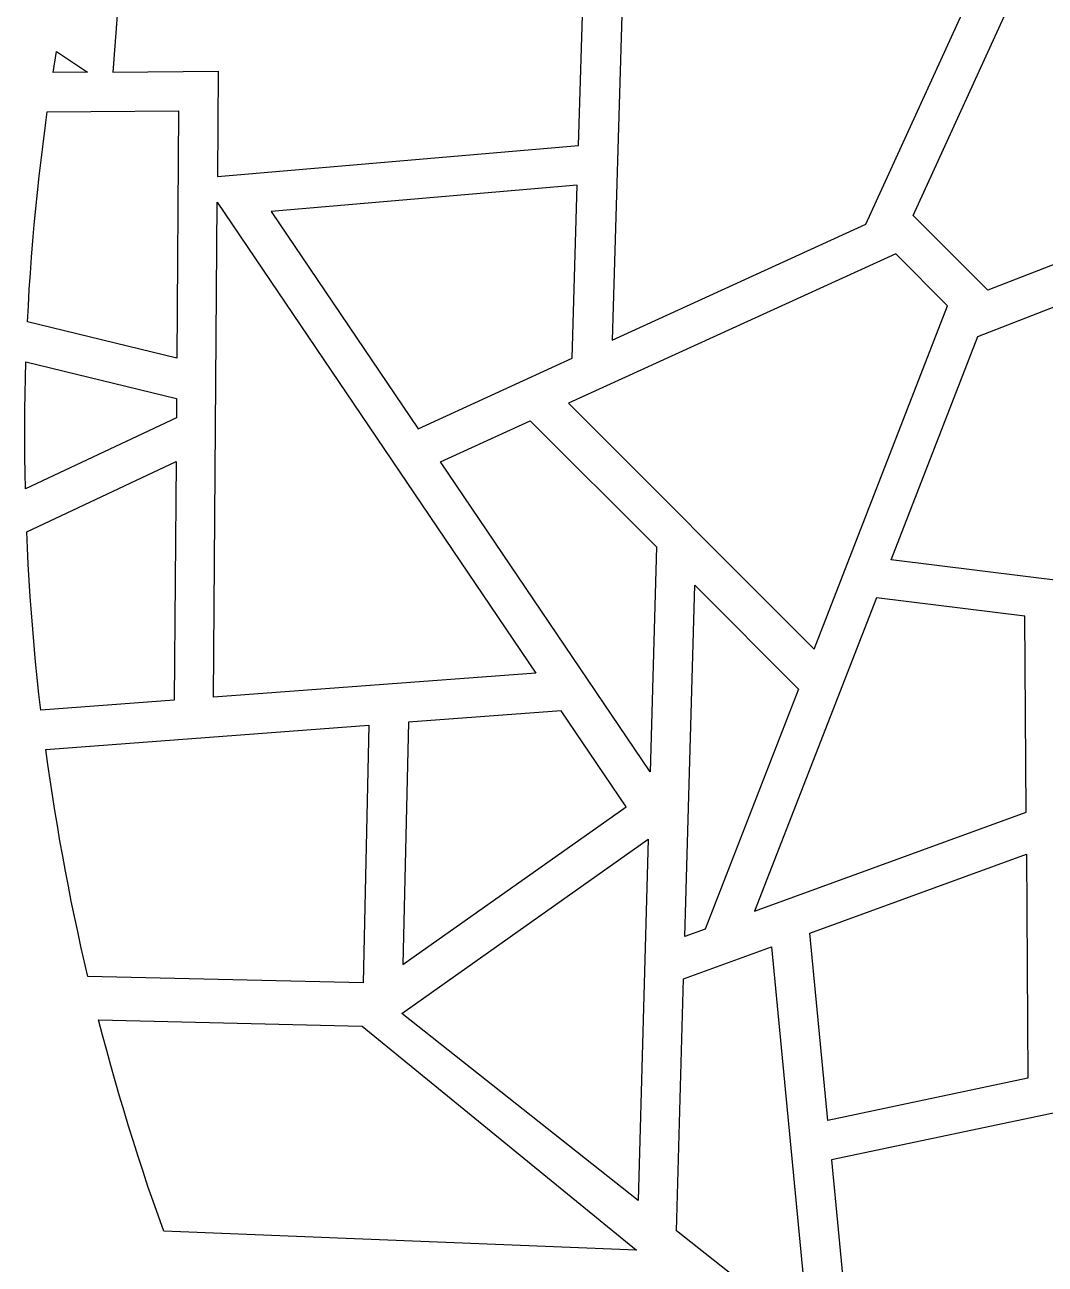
# Model space of a CAD drawing. Header units: centimetres. Extents: x 15.4 to 27, y -5.3 to 6.3.
# Drawn here: x 15.472 to 17.964, y -1.495 to 1.531 of the extents above; entities that cross this region are included whole.
import ezdxf

# ---------------------------------------------------------------- set-up
doc = ezdxf.new("R2010")
doc.units = ezdxf.units.CM
doc.header["$MEASUREMENT"] = 0
doc.layers.add('layer 1', color=7, linetype='Continuous')

msp = doc.modelspace()

# ---------------------------------------------------------------- linework, layer by layer
at = {"layer": 'layer 1', "color": 250}
for points, knots in [([(16.82368, 1.23665), (16.82368, 1.23665), (15.94226, 1.16071), (15.94226, 1.16071), (15.94226, 1.16071), (15.94226, 1.16071), (15.94421, 1.41781), (15.94421, 1.41781), (15.94421, 1.41781), (15.94421, 1.41781), (15.68711, 1.41586), (15.68711, 1.41586), (15.68711, 1.41586), (15.68711, 1.41586), (15.71885, 1.83386), (15.71885, 1.83386), (15.71885, 1.83386), (15.71885, 1.83386), (16.83588, 1.63463), (16.83588, 1.63463), (16.83588, 1.63463), (16.83588, 1.63463), (16.82368, 1.23665), (16.82368, 1.23665)], [0, 0, 0, 0, 0.1428571, 0.1428571, 0.1428571, 0.1428571, 0.2857143, 0.2857143, 0.2857143, 0.2857143, 0.4285714, 0.4285714, 0.4285714, 0.4285714, 0.5714286, 0.5714286, 0.5714286, 0.5714286, 0.7142857, 0.7142857, 0.7142857, 0.7142857, 1, 1, 1, 1]), ([(17.64088, 1.06525), (17.64088, 1.06525), (17.82327, 0.8831), (17.82327, 0.8831), (17.82327, 0.8831), (17.82327, 0.8831), (18.56307, 1.17072), (18.56307, 1.17072), (18.56307, 1.17072), (18.56307, 1.17072), (17.96317, 1.77087), (17.96317, 1.77087), (17.96317, 1.77087), (17.96317, 1.77087), (17.64088, 1.06525), (17.64088, 1.06525)], [0, 0, 0, 0, 0.2, 0.2, 0.2, 0.2, 0.4, 0.4, 0.4, 0.4, 0.6, 0.6, 0.6, 0.6, 1, 1, 1, 1]), ([(17.52563, 1.04449), (17.52563, 1.04449), (16.90596, 0.76151), (16.90596, 0.76151), (16.90596, 0.76151), (16.90596, 0.76151), (16.93184, 1.63805), (16.93184, 1.63805), (16.93184, 1.63805), (16.93184, 1.63805), (17.80886, 1.66417), (17.80886, 1.66417), (17.80886, 1.66417), (17.80886, 1.66417), (17.52563, 1.04449), (17.52563, 1.04449)], [0, 0, 0, 0, 0.2, 0.2, 0.2, 0.2, 0.4, 0.4, 0.4, 0.4, 0.6, 0.6, 0.6, 0.6, 1, 1, 1, 1]), ([(15.54941, 1.46616), (15.54941, 1.46616), (15.54086, 1.41464), (15.54086, 1.41464), (15.54086, 1.41464), (15.54086, 1.41464), (15.62461, 1.41537), (15.62461, 1.41537), (15.62461, 1.41537), (15.62461, 1.41537), (15.54941, 1.4664), (15.54941, 1.4664), (15.54941, 1.4664), (15.54941, 1.4664), (15.54941, 1.46616), (15.54941, 1.46616)], [0, 0, 0, 0, 0.2, 0.2, 0.2, 0.2, 0.4, 0.4, 0.4, 0.4, 0.6, 0.6, 0.6, 0.6, 1, 1, 1, 1]), ([(15.5267, 1.31844), (15.5267, 1.31844), (15.52157, 1.27937), (15.52157, 1.27937), (15.52157, 1.27937), (15.52157, 1.27937), (15.51644, 1.23982), (15.51644, 1.23982), (15.51644, 1.23982), (15.51644, 1.23982), (15.51156, 1.20075), (15.51156, 1.20075), (15.51156, 1.20075), (15.51156, 1.20075), (15.50717, 1.16145), (15.50717, 1.16145), (15.50717, 1.16145), (15.50717, 1.16145), (15.50277, 1.12189), (15.50277, 1.12189), (15.50277, 1.12189), (15.50277, 1.12189), (15.49862, 1.08258), (15.49862, 1.08258), (15.49862, 1.08258), (15.49862, 1.08258), (15.49496, 1.04303), (15.49496, 1.04303), (15.49496, 1.04303), (15.49496, 1.04303), (15.49178, 1.00372), (15.49178, 1.00372), (15.49178, 1.00372), (15.49178, 1.00372), (15.48837, 0.96392), (15.48837, 0.96392), (15.48837, 0.96392), (15.48837, 0.96392), (15.48544, 0.92461), (15.48544, 0.92461), (15.48544, 0.92461), (15.48544, 0.92461), (15.48275, 0.88506), (15.48275, 0.88506), (15.48275, 0.88506), (15.48275, 0.88506), (15.48055, 0.8455), (15.48055, 0.8455), (15.48055, 0.8455), (15.48055, 0.8455), (15.47835, 0.80595), (15.47835, 0.80595), (15.47835, 0.80595), (15.47835, 0.80595), (15.84313, 0.71756), (15.84313, 0.71756), (15.84313, 0.71756), (15.84313, 0.71756), (15.84728, 1.32088), (15.84728, 1.32088), (15.84728, 1.32088), (15.84728, 1.32088), (15.5267, 1.31844), (15.5267, 1.31844)], [0, 0, 0, 0, 0.0588235, 0.0588235, 0.0588235, 0.0588235, 0.1176471, 0.1176471, 0.1176471, 0.1176471, 0.1764706, 0.1764706, 0.1764706, 0.1764706, 0.2352941, 0.2352941, 0.2352941, 0.2352941, 0.2941176, 0.2941176, 0.2941176, 0.2941176, 0.3529412, 0.3529412, 0.3529412, 0.3529412, 0.4117647, 0.4117647, 0.4117647, 0.4117647, 0.4705882, 0.4705882, 0.4705882, 0.4705882, 0.5294118, 0.5294118, 0.5294118, 0.5294118, 0.5882353, 0.5882353, 0.5882353, 0.5882353, 0.6470588, 0.6470588, 0.6470588, 0.6470588, 0.7058824, 0.7058824, 0.7058824, 0.7058824, 0.7647059, 0.7647059, 0.7647059, 0.7647059, 0.8235294, 0.8235294, 0.8235294, 0.8235294, 0.8823529, 0.8823529, 0.8823529, 0.8823529, 1, 1, 1, 1]), ([(16.07313, 1.07526), (16.07313, 1.07526), (16.82075, 1.13996), (16.82075, 1.13996), (16.82075, 1.13996), (16.82075, 1.13996), (16.80829, 0.71707), (16.80829, 0.71707), (16.80829, 0.71707), (16.80829, 0.71707), (16.43204, 0.54519), (16.43204, 0.54519), (16.43204, 0.54519), (16.43204, 0.54519), (16.07313, 1.07526), (16.07313, 1.07526)], [0, 0, 0, 0, 0.2, 0.2, 0.2, 0.2, 0.4, 0.4, 0.4, 0.4, 0.6, 0.6, 0.6, 0.6, 1, 1, 1, 1]), ([(16.71966, -0.05203), (16.71966, -0.05203), (15.94177, 1.09796), (15.94177, 1.09796), (15.94177, 1.09796), (15.94177, 1.09796), (15.93298, -0.11063), (15.93298, -0.11063), (15.93298, -0.11063), (15.93298, -0.11063), (16.71966, -0.05203), (16.71966, -0.05203)], [0, 0, 0, 0, 0.25, 0.25, 0.25, 0.25, 0.5, 0.5, 0.5, 0.5, 1, 1, 1, 1]), ([(17.59839, 0.97198), (17.59839, 0.97198), (17.72511, 0.84477), (17.72511, 0.84477), (17.72511, 0.84477), (17.72511, 0.84477), (17.3994, 0.00706), (17.3994, 0.00706), (17.3994, 0.00706), (17.3994, 0.00706), (16.79926, 0.6072), (16.79926, 0.6072), (16.79926, 0.6072), (16.79926, 0.6072), (17.59839, 0.97198), (17.59839, 0.97198)], [0, 0, 0, 0, 0.2, 0.2, 0.2, 0.2, 0.4, 0.4, 0.4, 0.4, 0.6, 0.6, 0.6, 0.6, 1, 1, 1, 1]), ([(17.58716, 0.22485), (17.58716, 0.22485), (18.4532, 0.11717), (18.4532, 0.11717), (18.4532, 0.11717), (18.4532, 0.11717), (18.34528, 0.98272), (18.34528, 0.98272), (18.34528, 0.98272), (18.34528, 0.98272), (17.79934, 0.77055), (17.79934, 0.77055), (17.79934, 0.77055), (17.79934, 0.77055), (17.58716, 0.22485), (17.58716, 0.22485)], [0, 0, 0, 0, 0.2, 0.2, 0.2, 0.2, 0.4, 0.4, 0.4, 0.4, 0.6, 0.6, 0.6, 0.6, 1, 1, 1, 1]), ([(15.47469, 0.70804), (15.47469, 0.70804), (15.47347, 0.66946), (15.47347, 0.66946), (15.47347, 0.66946), (15.47347, 0.66946), (15.47274, 0.63064), (15.47274, 0.63064), (15.47274, 0.63064), (15.47274, 0.63064), (15.47201, 0.59206), (15.47201, 0.59206), (15.47201, 0.59206), (15.47201, 0.59206), (15.47176, 0.55324), (15.47176, 0.55324), (15.47176, 0.55324), (15.47176, 0.55324), (15.47176, 0.51467), (15.47176, 0.51467), (15.47176, 0.51467), (15.47176, 0.51467), (15.47201, 0.47584), (15.47201, 0.47584), (15.47201, 0.47584), (15.47201, 0.47584), (15.4725, 0.43727), (15.4725, 0.43727), (15.4725, 0.43727), (15.4725, 0.43727), (15.47323, 0.39869), (15.47323, 0.39869), (15.47323, 0.39869), (15.47323, 0.39869), (15.84191, 0.57131), (15.84191, 0.57131), (15.84191, 0.57131), (15.84191, 0.57131), (15.8424, 0.61868), (15.8424, 0.61868), (15.8424, 0.61868), (15.8424, 0.61868), (15.47469, 0.70804), (15.47469, 0.70804)], [0, 0, 0, 0, 0.0833333, 0.0833333, 0.0833333, 0.0833333, 0.1666667, 0.1666667, 0.1666667, 0.1666667, 0.25, 0.25, 0.25, 0.25, 0.3333333, 0.3333333, 0.3333333, 0.3333333, 0.4166667, 0.4166667, 0.4166667, 0.4166667, 0.5, 0.5, 0.5, 0.5, 0.5833333, 0.5833333, 0.5833333, 0.5833333, 0.6666667, 0.6666667, 0.6666667, 0.6666667, 0.75, 0.75, 0.75, 0.75, 0.8333333, 0.8333333, 0.8333333, 0.8333333, 1, 1, 1, 1]), ([(17.01412, 0.25634), (17.01412, 0.25634), (16.70599, 0.56447), (16.70599, 0.56447), (16.70599, 0.56447), (16.70599, 0.56447), (16.48649, 0.46412), (16.48649, 0.46412), (16.48649, 0.46412), (16.48649, 0.46412), (16.99849, -0.29277), (16.99849, -0.29277), (16.99849, -0.29277), (16.99849, -0.29277), (17.01412, 0.25634), (17.01412, 0.25634)], [0, 0, 0, 0, 0.2, 0.2, 0.2, 0.2, 0.4, 0.4, 0.4, 0.4, 0.6, 0.6, 0.6, 0.6, 1, 1, 1, 1]), ([(15.4764, 0.2937), (15.4764, 0.2937), (15.47811, 0.25415), (15.47811, 0.25415), (15.47811, 0.25415), (15.47811, 0.25415), (15.48006, 0.21459), (15.48006, 0.21459), (15.48006, 0.21459), (15.48006, 0.21459), (15.48251, 0.17455), (15.48251, 0.17455), (15.48251, 0.17455), (15.48251, 0.17455), (15.48519, 0.135), (15.48519, 0.135), (15.48519, 0.135), (15.48519, 0.135), (15.48788, 0.0952), (15.48788, 0.0952), (15.48788, 0.0952), (15.48788, 0.0952), (15.4913, 0.05565), (15.4913, 0.05565), (15.4913, 0.05565), (15.4913, 0.05565), (15.49447, 0.01609), (15.49447, 0.01609), (15.49447, 0.01609), (15.49447, 0.01609), (15.49813, -0.02371), (15.49813, -0.02371), (15.49813, -0.02371), (15.49813, -0.02371), (15.50228, -0.06302), (15.50228, -0.06302), (15.50228, -0.06302), (15.50228, -0.06302), (15.50643, -0.10281), (15.50643, -0.10281), (15.50643, -0.10281), (15.50643, -0.10281), (15.51083, -0.14212), (15.51083, -0.14212), (15.51083, -0.14212), (15.51083, -0.14212), (15.83678, -0.11795), (15.83678, -0.11795), (15.83678, -0.11795), (15.83678, -0.11795), (15.84118, 0.46486), (15.84118, 0.46486), (15.84118, 0.46486), (15.84118, 0.46486), (15.4764, 0.2937), (15.4764, 0.2937)], [0, 0, 0, 0, 0.0666667, 0.0666667, 0.0666667, 0.0666667, 0.1333333, 0.1333333, 0.1333333, 0.1333333, 0.2, 0.2, 0.2, 0.2, 0.2666667, 0.2666667, 0.2666667, 0.2666667, 0.3333333, 0.3333333, 0.3333333, 0.3333333, 0.4, 0.4, 0.4, 0.4, 0.4666667, 0.4666667, 0.4666667, 0.4666667, 0.5333333, 0.5333333, 0.5333333, 0.5333333, 0.6, 0.6, 0.6, 0.6, 0.6666667, 0.6666667, 0.6666667, 0.6666667, 0.7333333, 0.7333333, 0.7333333, 0.7333333, 0.8, 0.8, 0.8, 0.8, 0.8666667, 0.8666667, 0.8666667, 0.8666667, 1, 1, 1, 1]), ([(17.08346, -0.6949), (17.08346, -0.6949), (17.13327, -0.67659), (17.13327, -0.67659), (17.13327, -0.67659), (17.13327, -0.67659), (17.36107, -0.09085), (17.36107, -0.09085), (17.36107, -0.09085), (17.36107, -0.09085), (17.10763, 0.16283), (17.10763, 0.16283), (17.10763, 0.16283), (17.10763, 0.16283), (17.08346, -0.6949), (17.08346, -0.6949)], [0, 0, 0, 0, 0.2, 0.2, 0.2, 0.2, 0.4, 0.4, 0.4, 0.4, 0.6, 0.6, 0.6, 0.6, 1, 1, 1, 1]), ([(17.91702, -0.39141), (17.91702, -0.39141), (17.2534, -0.63288), (17.2534, -0.63288), (17.2534, -0.63288), (17.2534, -0.63288), (17.55127, 0.13256), (17.55127, 0.13256), (17.55127, 0.13256), (17.55127, 0.13256), (17.91336, 0.08739), (17.91336, 0.08739), (17.91336, 0.08739), (17.91336, 0.08739), (17.91702, -0.39141), (17.91702, -0.39141)], [0, 0, 0, 0, 0.2, 0.2, 0.2, 0.2, 0.4, 0.4, 0.4, 0.4, 0.6, 0.6, 0.6, 0.6, 1, 1, 1, 1]), ([(16.39493, -0.76302), (16.39493, -0.76302), (16.4086, -0.17142), (16.4086, -0.17142), (16.4086, -0.17142), (16.4086, -0.17142), (16.78168, -0.14383), (16.78168, -0.14383), (16.78168, -0.14383), (16.78168, -0.14383), (16.94014, -0.37774), (16.94014, -0.37774), (16.94014, -0.37774), (16.94014, -0.37774), (16.39493, -0.76302), (16.39493, -0.76302)], [0, 0, 0, 0, 0.2, 0.2, 0.2, 0.2, 0.4, 0.4, 0.4, 0.4, 0.6, 0.6, 0.6, 0.6, 1, 1, 1, 1]), ([(15.52304, -0.23783), (15.52304, -0.23783), (15.52816, -0.27495), (15.52816, -0.27495), (15.52816, -0.27495), (15.52816, -0.27495), (15.53354, -0.3123), (15.53354, -0.3123), (15.53354, -0.3123), (15.53354, -0.3123), (15.53915, -0.34942), (15.53915, -0.34942), (15.53915, -0.34942), (15.53915, -0.34942), (15.54501, -0.38677), (15.54501, -0.38677), (15.54501, -0.38677), (15.54501, -0.38677), (15.55136, -0.42388), (15.55136, -0.42388), (15.55136, -0.42388), (15.55136, -0.42388), (15.55746, -0.461), (15.55746, -0.461), (15.55746, -0.461), (15.55746, -0.461), (15.5643, -0.49811), (15.5643, -0.49811), (15.5643, -0.49811), (15.5643, -0.49811), (15.57089, -0.53498), (15.57089, -0.53498), (15.57089, -0.53498), (15.57089, -0.53498), (15.57822, -0.57209), (15.57822, -0.57209), (15.57822, -0.57209), (15.57822, -0.57209), (15.5853, -0.60871), (15.5853, -0.60871), (15.5853, -0.60871), (15.5853, -0.60871), (15.59311, -0.64583), (15.59311, -0.64583), (15.59311, -0.64583), (15.59311, -0.64583), (15.60092, -0.68269), (15.60092, -0.68269), (15.60092, -0.68269), (15.60092, -0.68269), (15.60898, -0.71932), (15.60898, -0.71932), (15.60898, -0.71932), (15.60898, -0.71932), (15.62607, -0.79257), (15.62607, -0.79257), (15.62607, -0.79257), (15.62607, -0.79257), (16.298, -0.80795), (16.298, -0.80795), (16.298, -0.80795), (16.298, -0.80795), (16.31216, -0.17875), (16.31216, -0.17875), (16.31216, -0.17875), (16.31216, -0.17875), (15.52304, -0.23783), (15.52304, -0.23783)], [0, 0, 0, 0, 0.0555556, 0.0555556, 0.0555556, 0.0555556, 0.1111111, 0.1111111, 0.1111111, 0.1111111, 0.1666667, 0.1666667, 0.1666667, 0.1666667, 0.2222222, 0.2222222, 0.2222222, 0.2222222, 0.2777778, 0.2777778, 0.2777778, 0.2777778, 0.3333333, 0.3333333, 0.3333333, 0.3333333, 0.3888889, 0.3888889, 0.3888889, 0.3888889, 0.4444444, 0.4444444, 0.4444444, 0.4444444, 0.5, 0.5, 0.5, 0.5, 0.5555556, 0.5555556, 0.5555556, 0.5555556, 0.6111111, 0.6111111, 0.6111111, 0.6111111, 0.6666667, 0.6666667, 0.6666667, 0.6666667, 0.7222222, 0.7222222, 0.7222222, 0.7222222, 0.7777778, 0.7777778, 0.7777778, 0.7777778, 0.8333333, 0.8333333, 0.8333333, 0.8333333, 0.8888889, 0.8888889, 0.8888889, 0.8888889, 1, 1, 1, 1]), ([(16.99385, -0.45733), (16.99385, -0.45733), (16.39249, -0.88266), (16.39249, -0.88266), (16.39249, -0.88266), (16.39249, -0.88266), (16.96919, -1.33875), (16.96919, -1.33875), (16.96919, -1.33875), (16.96919, -1.33875), (16.99385, -0.45733), (16.99385, -0.45733)], [0, 0, 0, 0, 0.25, 0.25, 0.25, 0.25, 0.5, 0.5, 0.5, 0.5, 1, 1, 1, 1]), ([(17.38842, -0.68611), (17.38842, -0.68611), (17.43237, -1.14342), (17.43237, -1.14342), (17.43237, -1.14342), (17.43237, -1.14342), (17.92142, -1.04063), (17.92142, -1.04063), (17.92142, -1.04063), (17.92142, -1.04063), (17.91776, -0.49323), (17.91776, -0.49323), (17.91776, -0.49323), (17.91776, -0.49323), (17.38842, -0.68611), (17.38842, -0.68611)], [0, 0, 0, 0, 0.2, 0.2, 0.2, 0.2, 0.4, 0.4, 0.4, 0.4, 0.6, 0.6, 0.6, 0.6, 1, 1, 1, 1]), ([(17.0632, -1.41322), (17.0632, -1.41322), (17.38622, -1.66837), (17.38622, -1.66837), (17.38622, -1.66837), (17.38622, -1.66837), (17.2949, -0.72005), (17.2949, -0.72005), (17.2949, -0.72005), (17.2949, -0.72005), (17.08029, -0.79818), (17.08029, -0.79818), (17.08029, -0.79818), (17.08029, -0.79818), (17.0632, -1.41322), (17.0632, -1.41322)], [0, 0, 0, 0, 0.2, 0.2, 0.2, 0.2, 0.4, 0.4, 0.4, 0.4, 0.6, 0.6, 0.6, 0.6, 1, 1, 1, 1]), ([(15.65195, -0.89829), (15.65195, -0.89829), (15.66172, -0.93564), (15.66172, -0.93564), (15.66172, -0.93564), (15.66172, -0.93564), (15.67173, -0.973), (15.67173, -0.973), (15.67173, -0.973), (15.67173, -0.973), (15.68198, -1.00987), (15.68198, -1.00987), (15.68198, -1.00987), (15.68198, -1.00987), (15.69224, -1.04722), (15.69224, -1.04722), (15.69224, -1.04722), (15.69224, -1.04722), (15.70323, -1.08409), (15.70323, -1.08409), (15.70323, -1.08409), (15.70323, -1.08409), (15.71421, -1.12096), (15.71421, -1.12096), (15.71421, -1.12096), (15.71421, -1.12096), (15.7252, -1.15783), (15.7252, -1.15783), (15.7252, -1.15783), (15.7252, -1.15783), (15.73692, -1.1947), (15.73692, -1.1947), (15.73692, -1.1947), (15.73692, -1.1947), (15.74864, -1.23132), (15.74864, -1.23132), (15.74864, -1.23132), (15.74864, -1.23132), (15.7606, -1.26794), (15.7606, -1.26794), (15.7606, -1.26794), (15.7606, -1.26794), (15.77257, -1.30457), (15.77257, -1.30457), (15.77257, -1.30457), (15.77257, -1.30457), (15.78502, -1.34095), (15.78502, -1.34095), (15.78502, -1.34095), (15.78502, -1.34095), (15.79796, -1.37733), (15.79796, -1.37733), (15.79796, -1.37733), (15.79796, -1.37733), (15.8109, -1.41371), (15.8109, -1.41371), (15.8109, -1.41371), (15.8109, -1.41371), (16.96578, -1.46034), (16.96578, -1.46034), (16.96578, -1.46034), (16.96578, -1.46034), (16.29556, -0.91318), (16.29556, -0.91318), (16.29556, -0.91318), (16.29556, -0.91318), (15.65195, -0.89829), (15.65195, -0.89829)], [0, 0, 0, 0, 0.0555556, 0.0555556, 0.0555556, 0.0555556, 0.1111111, 0.1111111, 0.1111111, 0.1111111, 0.1666667, 0.1666667, 0.1666667, 0.1666667, 0.2222222, 0.2222222, 0.2222222, 0.2222222, 0.2777778, 0.2777778, 0.2777778, 0.2777778, 0.3333333, 0.3333333, 0.3333333, 0.3333333, 0.3888889, 0.3888889, 0.3888889, 0.3888889, 0.4444444, 0.4444444, 0.4444444, 0.4444444, 0.5, 0.5, 0.5, 0.5, 0.5555556, 0.5555556, 0.5555556, 0.5555556, 0.6111111, 0.6111111, 0.6111111, 0.6111111, 0.6666667, 0.6666667, 0.6666667, 0.6666667, 0.7222222, 0.7222222, 0.7222222, 0.7222222, 0.7777778, 0.7777778, 0.7777778, 0.7777778, 0.8333333, 0.8333333, 0.8333333, 0.8333333, 0.8888889, 0.8888889, 0.8888889, 0.8888889, 1, 1, 1, 1]), ([(17.49389, -1.78459), (17.49389, -1.78459), (17.44164, -1.23987), (17.44164, -1.23987), (17.44164, -1.23987), (17.44164, -1.23987), (18.34674, -1.04942), (18.34674, -1.04942), (18.34674, -1.04942), (18.34674, -1.04942), (18.54476, -1.57925), (18.54476, -1.57925), (18.54476, -1.57925), (18.54476, -1.57925), (17.49389, -1.78459), (17.49389, -1.78459)], [0, 0, 0, 0, 0.2, 0.2, 0.2, 0.2, 0.4, 0.4, 0.4, 0.4, 0.6, 0.6, 0.6, 0.6, 1, 1, 1, 1])]:
    msp.add_open_spline(points, degree=3, knots=knots, dxfattribs=at)

doc.saveas('drawing.dxf')
